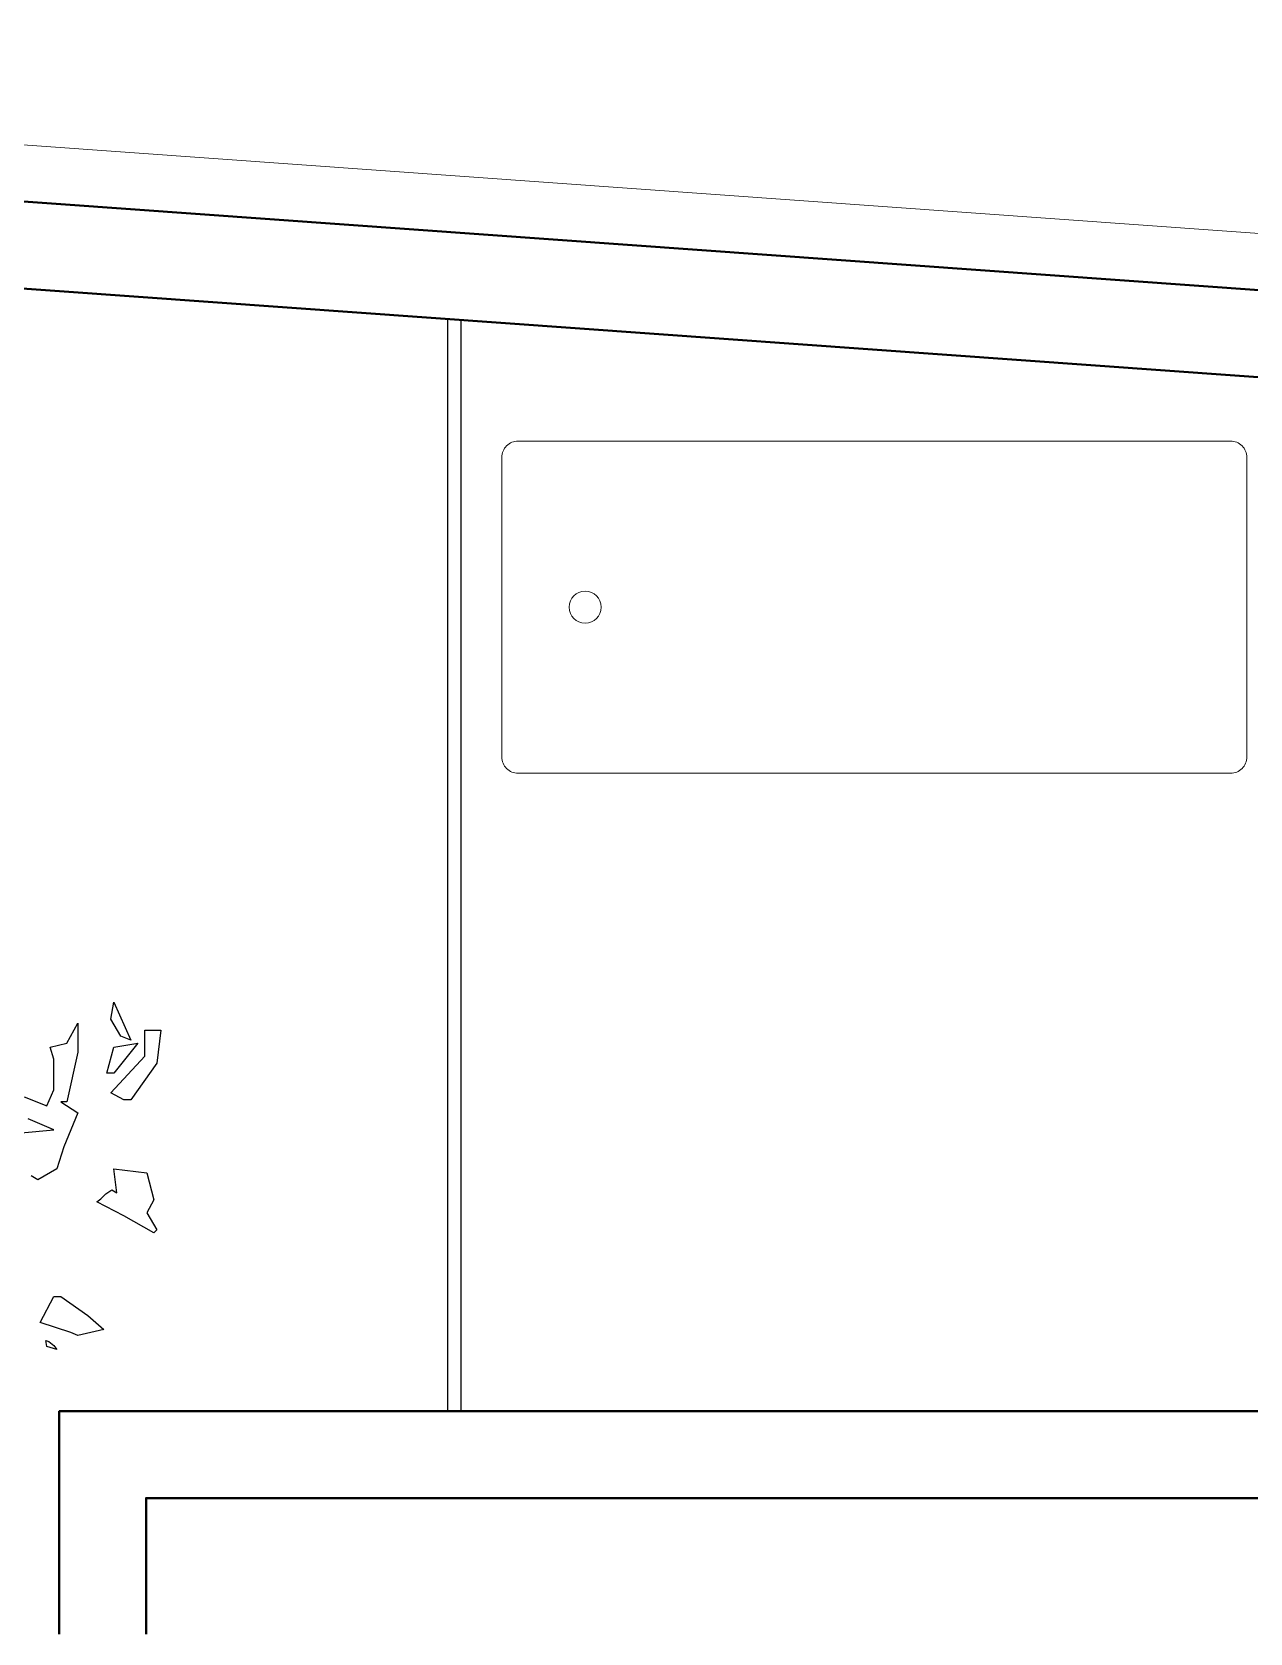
# Model space of a CAD drawing. Header units: millimetres. Extents: x 2810.5 to 2848.4, y 1624.4 to 1676.1.
# Drawn here: x 2816.174 to 2818.525, y 1668.831 to 1671.921 of the extents above; entities that cross this region are included whole.
import ezdxf

# ---------------------------------------------------------------- set-up
doc = ezdxf.new("R2010")
doc.units = ezdxf.units.MM
for name, color, linetype, lineweight in [('ARREDI_attrezzature_furniture', 175, 'Continuous', 9), ('MURATURA_section_wall', 7, 'Continuous', 40), ('PROIEZIONI_finissime_fine lines', 251, 'Continuous', 9)]:
    doc.layers.add(name, color=color, linetype=linetype, lineweight=lineweight)
doc.layers.add('VERDE_ALBERI', color=104, linetype='Continuous')
doc.layers.add('VETRATE_sezioni_windows_sections', color=7, linetype='Continuous', true_color=0x4d79ff)

msp = doc.modelspace()

# ---------------------------------------------------------------- linework, layer by layer
at = {"layer": 'ARREDI_attrezzature_furniture'}
msp.add_lwpolyline([(2817.1123, 1671.1316), (2818.4869, 1671.1316, -0.414214), (2818.5184, 1671.1001), (2818.5184, 1670.5219, -0.414214), (2818.4869, 1670.4904), (2817.1123, 1670.4904, -0.414214), (2817.0808, 1670.5219), (2817.0808, 1671.1001, -0.414214)], format="xyb", close=True, dxfattribs=at)
msp.add_circle((2817.2416, 1670.811), 0.0308, dxfattribs=at)
at = {"layer": 'MURATURA_section_wall'}
for points in [[(2812.8054, 1670.0128), (2812.8054, 1671.8342), (2830.8665, 1670.5385), (2830.8197, 1668.2693)], [(2812.9729, 1670.0128), (2812.9729, 1671.6542), (2830.6958, 1670.3828), (2830.6522, 1668.2727)], [(2816.2269, 1668.8292), (2816.2269, 1669.2593), (2821.3727, 1669.2593)], [(2816.3944, 1668.8292), (2816.3944, 1669.0918), (2821.3727, 1669.0918)]]:
    msp.add_lwpolyline(points, dxfattribs=at)
at = {"layer": 'PROIEZIONI_finissime_fine lines'}
msp.add_lwpolyline([(2811.7786, 1658.4914), (2811.7786, 1672.0177), (2831.8717, 1670.5762), (2831.6399, 1659.3424)], close=True, dxfattribs=at)
at = {"layer": 'VERDE_ALBERI', "linetype": 'ByBlock'}
for points in [[(2816.3457, 1669.9833), (2816.3264, 1670.016), (2816.3322, 1670.0488), (2816.3649, 1669.9756), (2816.3457, 1669.9833)], [(2816.2166, 1669.887), (2816.2166, 1669.939), (2816.209, 1669.9621), (2816.2417, 1669.9698), (2816.2628, 1670.0083), (2816.2628, 1669.9524), (2816.2417, 1669.8562), (2816.2359, 1669.8562), (2816.2321, 1669.8562), (2816.2301, 1669.8562), (2816.2301, 1669.8562), (2816.2628, 1669.835), (2816.2359, 1669.7695), (2816.2224, 1669.7271), (2816.1858, 1669.706), (2816.1724, 1669.7137)], [(2816.3187, 1669.912), (2816.3322, 1669.9621), (2816.3784, 1669.9698), (2816.3322, 1669.912), (2816.3187, 1669.912)], [(2816.3514, 1669.8601), (2816.3264, 1669.8735), (2816.3919, 1669.9448), (2816.3919, 1669.9948), (2816.4227, 1669.9948), (2816.415, 1669.9313), (2816.3649, 1669.8601), (2816.3514, 1669.8601)], [(2816.1589, 1669.8658), (2816.2031, 1669.8485), (2816.2166, 1669.8793), (2816.2166, 1669.8832), (2816.2166, 1669.887)], [(2816.2166, 1669.887), (2816.2166, 1669.887), (2816.2166, 1669.887), (2816.2166, 1669.887), (2816.2166, 1669.887)], [(2816.2166, 1669.887), (2816.2166, 1669.887), (2816.2166, 1669.887)], [(2816.1531, 1669.7965), (2816.2166, 1669.8022), (2816.1666, 1669.8234)], [(2816.4092, 1669.6039), (2816.3514, 1669.6366), (2816.2995, 1669.6636), (2816.3072, 1669.6694), (2816.3168, 1669.679), (2816.3283, 1669.6867), (2816.338, 1669.681), (2816.3322, 1669.7271), (2816.3957, 1669.7195), (2816.4092, 1669.6675), (2816.3957, 1669.6424), (2816.415, 1669.6096), (2816.4092, 1669.6039)], [(2816.2494, 1669.4113), (2816.1897, 1669.4305), (2816.2166, 1669.4806), (2816.2243, 1669.4806), (2816.2282, 1669.4806), (2816.2301, 1669.4806), (2816.2301, 1669.4806), (2816.2821, 1669.444), (2816.3129, 1669.4171), (2816.2628, 1669.4055), (2816.2494, 1669.4113)], [(2816.2031, 1669.3843), (2816.2012, 1669.3959), (2816.207, 1669.3939), (2816.2166, 1669.3863), (2816.2224, 1669.3786), (2816.2031, 1669.3843)]]:
    msp.add_lwpolyline(points, dxfattribs=at)
at = {"layer": 'VETRATE_sezioni_windows_sections'}
for points in [[(2816.9765, 1669.2593), (2816.9765, 1671.367)], [(2817.0027, 1669.2593), (2817.0027, 1671.3651)]]:
    msp.add_lwpolyline(points, dxfattribs=at)

doc.saveas('drawing.dxf')
